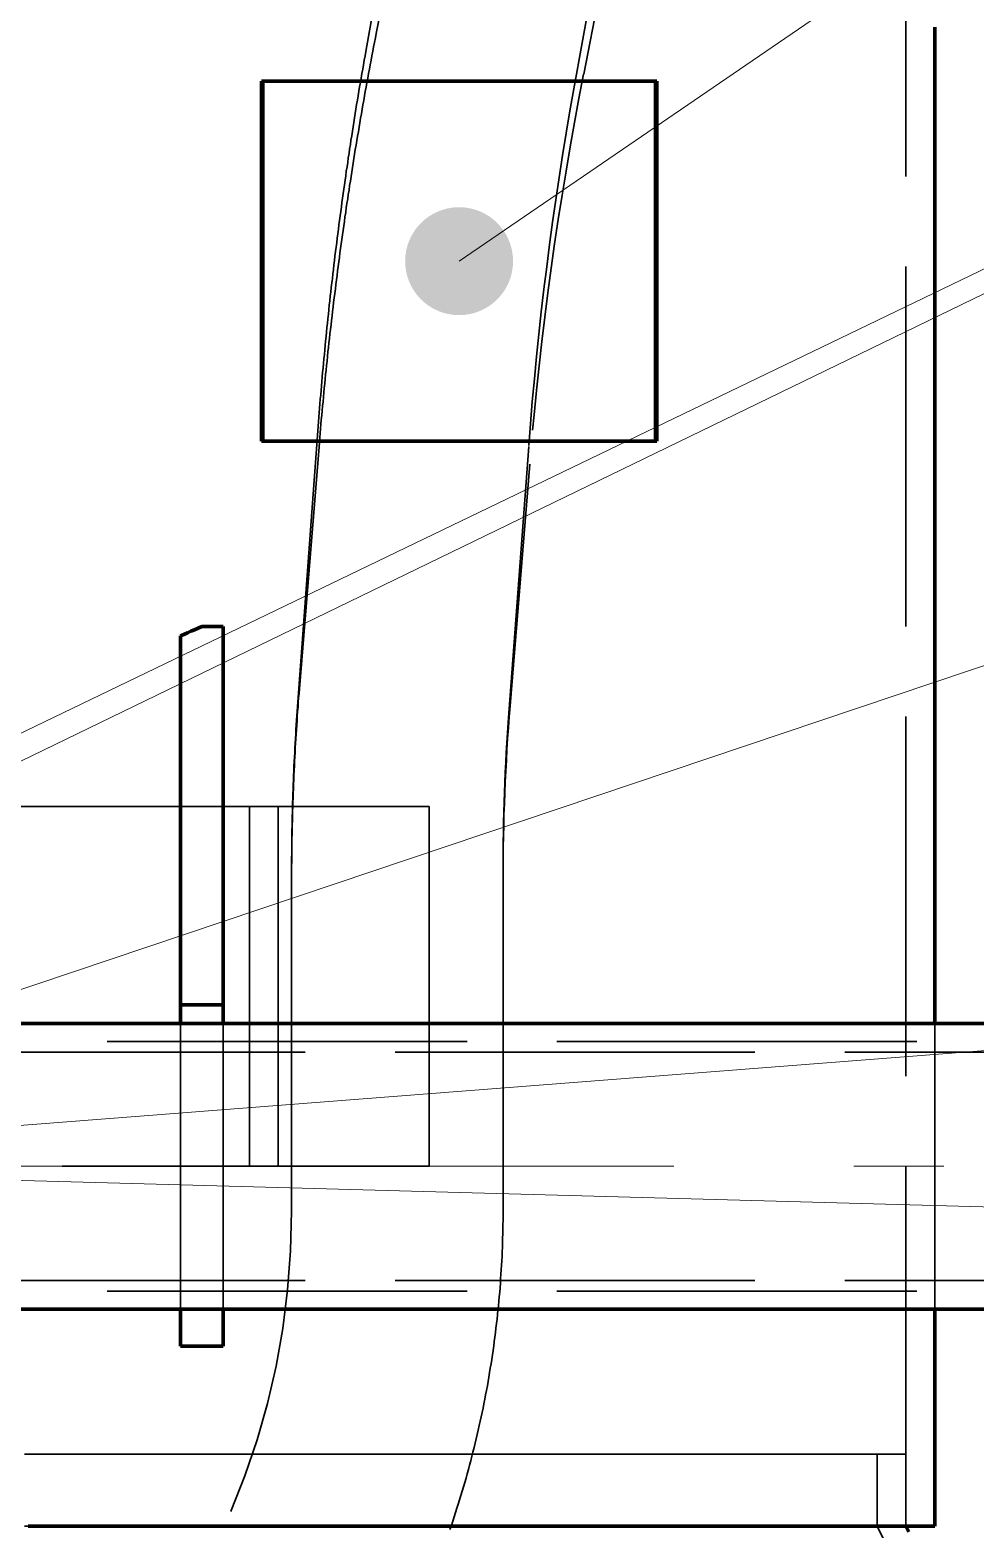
# Model space of a CAD drawing. Header units: millimetres. Extents: x 0 to 2382, y 0 to 420.
# Drawn here: x 168.94 to 179.45, y 226.97 to 243.63 of the extents above; entities that cross this region are included whole.
import ezdxf

# ---------------------------------------------------------------- set-up
doc = ezdxf.new("R2010")
doc.units = ezdxf.units.MM
doc.linetypes.add('IRAM-E-TRAZOS', pattern=[5, 4, -1])
doc.linetypes.add('IRAM-F-TRAZO-PUNTO', pattern=[20, 15, -2, 1, -2])
for name, color, linetype, lineweight in [('01-VISIBLE', 7, 'CONTINUOUS', 70), ('02-OCULTA', 4, 'IRAM-E-TRAZOS', 35), ('03-EJE', 1, 'IRAM-F-TRAZO-PUNTO', 18), ('08-FINA', 5, 'CONTINUOUS', 18)]:
    doc.layers.add(name, color=color, linetype=linetype, lineweight=lineweight)

msp = doc.modelspace()

# ---------------------------------------------------------------- hatches: boundary and pattern name
at = {"layer": '08-FINA'}
h = msp.add_hatch(color=7, dxfattribs=at)
h.dxf.hatch_style = 1
edge = h.paths.add_edge_path()
edge.add_arc((173.712, 241.06), 0.6, 0, 360)

# ---------------------------------------------------------------- linework, layer by layer
at = {"layer": '01-VISIBLE'}
for p, q in [((179, 232.587), (179, 243.66)), ((171.515, 243.06), (171.531, 243.06)), ((171.515, 239.06), (171.515, 243.06)), ((171.531, 239.06), (171.531, 243.06)), ((175.909, 239.06), (175.909, 243.06)), ((171.515, 239.06), (171.531, 239.06)), ((170.85, 237), (171.088, 237)), ((171.088, 237), (171.088, 232.794)), ((170.613, 236.894), (170.613, 232.794)), ((170.613, 232.794), (170.613, 232.587)), ((170.613, 232.794), (171.088, 232.794)), ((171.088, 232.794), (171.088, 232.587)), ((144.8, 232.587), (181.2, 232.587)), ((144.8, 229.412), (181.2, 229.412)), ((170.613, 229.412), (170.613, 229)), ((171.088, 229.412), (171.088, 229)), ((179, 227), (179, 229.412)), ((170.613, 229), (171.088, 229)), ((178.712, 226.936), (178.68, 227))]:
    msp.add_line(p, q, dxfattribs=at)
for points in [[(171.531, 243.06), (171.581, 243.06), (171.632, 243.06), (171.682, 243.06), (171.732, 243.06), (171.782, 243.06), (171.833, 243.06), (171.883, 243.06), (171.933, 243.06), (171.984, 243.06), (172.034, 243.06), (172.084, 243.06), (172.135, 243.06), (172.185, 243.06), (172.235, 243.06), (172.286, 243.06), (172.336, 243.06), (172.386, 243.06), (172.437, 243.06), (172.487, 243.06), (172.537, 243.06), (172.588, 243.06), (172.638, 243.06), (172.688, 243.06), (172.739, 243.06), (172.789, 243.06), (172.839, 243.06), (172.89, 243.06), (172.94, 243.06), (172.99, 243.06), (173.041, 243.06), (173.091, 243.06), (173.141, 243.06), (173.192, 243.06), (173.242, 243.06), (173.292, 243.06), (173.342, 243.06), (173.393, 243.06), (173.443, 243.06), (173.493, 243.06), (173.544, 243.06), (173.594, 243.06), (173.644, 243.06), (173.695, 243.06), (173.745, 243.06), (173.795, 243.06), (173.846, 243.06), (173.896, 243.06), (173.946, 243.06), (173.997, 243.06), (174.047, 243.06), (174.097, 243.06), (174.148, 243.06), (174.198, 243.06), (174.248, 243.06), (174.299, 243.06), (174.349, 243.06), (174.399, 243.06), (174.45, 243.06), (174.5, 243.06), (174.55, 243.06), (174.601, 243.06), (174.651, 243.06), (174.701, 243.06), (174.751, 243.06), (174.802, 243.06), (174.852, 243.06), (174.902, 243.06), (174.953, 243.06), (175.003, 243.06), (175.053, 243.06), (175.104, 243.06), (175.154, 243.06), (175.204, 243.06), (175.255, 243.06), (175.305, 243.06), (175.355, 243.06), (175.406, 243.06), (175.456, 243.06), (175.506, 243.06), (175.557, 243.06), (175.607, 243.06), (175.657, 243.06), (175.708, 243.06), (175.758, 243.06), (175.808, 243.06), (175.859, 243.06), (175.909, 243.06)], [(171.531, 239.06), (171.581, 239.06), (171.632, 239.06), (171.682, 239.06), (171.732, 239.06), (171.782, 239.06), (171.833, 239.06), (171.883, 239.06), (171.933, 239.06), (171.984, 239.06), (172.034, 239.06), (172.084, 239.06), (172.135, 239.06), (172.185, 239.06), (172.235, 239.06), (172.286, 239.06), (172.336, 239.06), (172.386, 239.06), (172.437, 239.06), (172.487, 239.06), (172.537, 239.06), (172.588, 239.06), (172.638, 239.06), (172.688, 239.06), (172.739, 239.06), (172.789, 239.06), (172.839, 239.06), (172.89, 239.06), (172.94, 239.06), (172.99, 239.06), (173.041, 239.06), (173.091, 239.06), (173.141, 239.06), (173.192, 239.06), (173.242, 239.06), (173.292, 239.06), (173.342, 239.06), (173.393, 239.06), (173.443, 239.06), (173.493, 239.06), (173.544, 239.06), (173.594, 239.06), (173.644, 239.06), (173.695, 239.06), (173.745, 239.06), (173.795, 239.06), (173.846, 239.06), (173.896, 239.06), (173.946, 239.06), (173.997, 239.06), (174.047, 239.06), (174.097, 239.06), (174.148, 239.06), (174.198, 239.06), (174.248, 239.06), (174.299, 239.06), (174.349, 239.06), (174.399, 239.06), (174.45, 239.06), (174.5, 239.06), (174.55, 239.06), (174.601, 239.06), (174.651, 239.06), (174.701, 239.06), (174.751, 239.06), (174.802, 239.06), (174.852, 239.06), (174.902, 239.06), (174.953, 239.06), (175.003, 239.06), (175.053, 239.06), (175.104, 239.06), (175.154, 239.06), (175.204, 239.06), (175.255, 239.06), (175.305, 239.06), (175.355, 239.06), (175.406, 239.06), (175.456, 239.06), (175.506, 239.06), (175.557, 239.06), (175.607, 239.06), (175.657, 239.06), (175.708, 239.06), (175.758, 239.06), (175.808, 239.06), (175.859, 239.06), (175.909, 239.06)], [(170.85, 237), (170.811, 236.982), (170.771, 236.964), (170.731, 236.946), (170.692, 236.929), (170.652, 236.911), (170.613, 236.894)], [(168.92, 227), (169, 227), (169.08, 227), (169.16, 227), (169.24, 227), (169.32, 227), (169.4, 227), (169.48, 227), (169.56, 227), (169.64, 227), (169.72, 227), (169.8, 227), (169.88, 227), (169.96, 227), (170.04, 227), (170.12, 227), (170.2, 227), (170.28, 227), (170.36, 227), (170.44, 227), (170.52, 227), (170.6, 227), (170.68, 227), (170.76, 227), (170.84, 227), (170.92, 227), (171, 227), (171.08, 227), (171.16, 227), (171.24, 227), (171.32, 227), (171.4, 227), (171.48, 227), (171.56, 227), (171.64, 227), (171.72, 227), (171.8, 227), (171.88, 227), (171.96, 227), (172.04, 227), (172.12, 227), (172.2, 227), (172.28, 227), (172.36, 227), (172.44, 227), (172.52, 227), (172.6, 227), (172.68, 227), (172.76, 227), (172.84, 227), (172.92, 227), (173, 227), (173.08, 227), (173.16, 227), (173.24, 227), (173.32, 227), (173.4, 227), (173.48, 227), (173.56, 227), (173.64, 227), (173.72, 227), (173.8, 227), (173.88, 227), (173.96, 227), (174.04, 227), (174.12, 227), (174.2, 227), (174.28, 227), (174.36, 227), (174.44, 227), (174.52, 227), (174.6, 227), (174.68, 227), (174.76, 227), (174.84, 227), (174.92, 227), (175, 227), (175.08, 227), (175.16, 227), (175.24, 227), (175.32, 227), (175.4, 227), (175.48, 227), (175.56, 227), (175.64, 227), (175.72, 227), (175.8, 227), (175.88, 227), (175.96, 227), (176.04, 227), (176.12, 227), (176.2, 227), (176.28, 227), (176.36, 227), (176.44, 227), (176.52, 227), (176.6, 227), (176.68, 227), (176.76, 227), (176.84, 227), (176.92, 227), (177, 227), (177.08, 227), (177.16, 227), (177.24, 227), (177.32, 227), (177.4, 227), (177.48, 227), (177.56, 227), (177.64, 227), (177.72, 227), (177.8, 227), (177.88, 227), (177.96, 227), (178.04, 227), (178.12, 227), (178.2, 227), (178.28, 227), (178.36, 227), (178.44, 227), (178.52, 227), (178.6, 227), (178.68, 227), (178.76, 227), (178.84, 227), (178.92, 227), (179, 227)]]:
    msp.add_lwpolyline(points, dxfattribs=at)
at = {"layer": '02-OCULTA'}
for p, q in [((178.68, 227), (178.68, 291)), ((172.675, 243.392), (174.079, 251.223)), ((172.675, 243.392), (174.079, 251.223)), ((172.791, 243.591), (174.257, 251.062)), ((174.988, 242.977), (176.392, 250.808)), ((174.988, 242.977), (176.392, 250.808)), ((175.097, 243.138), (176.563, 250.609)), ((175.885, 243.06), (175.909, 243.06)), ((175.885, 239.06), (175.885, 243.06)), ((171.922, 236.211), (172.142, 239.176)), ((171.922, 236.211), (172.142, 239.176)), ((171.936, 236.307), (172.155, 238.996)), ((174.265, 236.037), (174.486, 239.002)), ((174.265, 236.037), (174.486, 239.002)), ((175.885, 239.06), (175.909, 239.06)), ((174.278, 236.116), (174.497, 238.805)), ((171.088, 229), (171.088, 237)), ((170.613, 229), (170.613, 236.894)), ((171.7, 235), (154.3, 235)), ((154.62, 235), (171.38, 235)), ((173.38, 235), (171.38, 235)), ((171.38, 235), (171.38, 231)), ((171.38, 231), (171.38, 235)), ((171.7, 235), (173.38, 235)), ((171.7, 231), (171.7, 235)), ((171.7, 231), (171.7, 235)), ((173.38, 231), (173.38, 235)), ((173.38, 231), (173.38, 235)), ((171.85, 230.5), (171.85, 234.273)), ((171.85, 230.5), (171.85, 234.273)), ((174.2, 230.5), (174.2, 234.273)), ((174.2, 230.5), (174.2, 234.273)), ((171.85, 230.5), (171.85, 234.185)), ((174.2, 230.5), (174.2, 234.185)), ((170.613, 232.587), (170.613, 231)), ((171.088, 232.587), (171.088, 231)), ((179, 229.412), (179, 232.587)), ((138, 232.27), (188, 232.27)), ((144.8, 232.387), (181.2, 232.387)), ((154.3, 231), (171.7, 231)), ((154.62, 231), (171.38, 231)), ((170.613, 231), (170.613, 229.412)), ((170.613, 231), (171.088, 231)), ((171.088, 231), (171.088, 229.412)), ((171.38, 231), (173.38, 231)), ((171.7, 231), (173.38, 231)), ((138, 229.73), (188, 229.73)), ((144.8, 229.612), (181.2, 229.612)), ((178.36, 227.8), (178.36, 227)), ((178.68, 227), (178.68, 227.8)), ((178.36, 227), (178.68, 226.36))]:
    msp.add_line(p, q, dxfattribs=at)
for points in [[(172.155, 238.996), (172.159, 239.046), (172.163, 239.096), (172.167, 239.147), (172.172, 239.197), (172.176, 239.247), (172.18, 239.298), (172.185, 239.348), (172.189, 239.398), (172.194, 239.448), (172.199, 239.498), (172.204, 239.549), (172.208, 239.599), (172.213, 239.649), (172.218, 239.699), (172.223, 239.75), (172.228, 239.8), (172.233, 239.85), (172.238, 239.9), (172.244, 239.95), (172.249, 240), (172.254, 240.051), (172.26, 240.101), (172.265, 240.151), (172.271, 240.201), (172.276, 240.251), (172.282, 240.301), (172.288, 240.351), (172.293, 240.402), (172.299, 240.452), (172.305, 240.502), (172.311, 240.552), (172.317, 240.602), (172.323, 240.652), (172.329, 240.702), (172.336, 240.752), (172.342, 240.802), (172.348, 240.852), (172.355, 240.902), (172.361, 240.952), (172.368, 241.002), (172.374, 241.052), (172.381, 241.102), (172.387, 241.152), (172.394, 241.202), (172.401, 241.252), (172.408, 241.302), (172.415, 241.352), (172.422, 241.402), (172.429, 241.452), (172.436, 241.502), (172.443, 241.552), (172.451, 241.602), (172.458, 241.652), (172.465, 241.702), (172.473, 241.752), (172.48, 241.802), (172.488, 241.851), (172.495, 241.901), (172.503, 241.951), (172.511, 242.001), (172.519, 242.051), (172.526, 242.101), (172.534, 242.151), (172.542, 242.2), (172.55, 242.25), (172.558, 242.3), (172.567, 242.35), (172.575, 242.4), (172.583, 242.449), (172.592, 242.499), (172.6, 242.549), (172.608, 242.598), (172.617, 242.648), (172.626, 242.698), (172.634, 242.748), (172.643, 242.797), (172.652, 242.847), (172.661, 242.897), (172.669, 242.946), (172.678, 242.996), (172.687, 243.046), (172.696, 243.095), (172.706, 243.145), (172.715, 243.194), (172.724, 243.244), (172.733, 243.294), (172.743, 243.343), (172.752, 243.393), (172.762, 243.442), (172.771, 243.492), (172.781, 243.541), (172.791, 243.591)], [(172.142, 239.176), (172.146, 239.226), (172.149, 239.275), (172.153, 239.325), (172.157, 239.375), (172.161, 239.425), (172.165, 239.475), (172.169, 239.525), (172.174, 239.575), (172.178, 239.624), (172.182, 239.674), (172.186, 239.724), (172.191, 239.774), (172.195, 239.824), (172.2, 239.874), (172.204, 239.923), (172.209, 239.973), (172.214, 240.023), (172.218, 240.073), (172.223, 240.123), (172.228, 240.172), (172.233, 240.222), (172.238, 240.272), (172.243, 240.322), (172.248, 240.371), (172.253, 240.421), (172.259, 240.471), (172.264, 240.521), (172.269, 240.57), (172.275, 240.62), (172.28, 240.67), (172.286, 240.72), (172.291, 240.769), (172.297, 240.819), (172.303, 240.869), (172.309, 240.918), (172.315, 240.968), (172.32, 241.018), (172.326, 241.067), (172.332, 241.117), (172.339, 241.167), (172.345, 241.216), (172.351, 241.266), (172.357, 241.315), (172.363, 241.365), (172.37, 241.415), (172.376, 241.464), (172.383, 241.514), (172.389, 241.563), (172.396, 241.613), (172.403, 241.663), (172.409, 241.712), (172.416, 241.762), (172.423, 241.811), (172.43, 241.861), (172.437, 241.91), (172.444, 241.96), (172.451, 242.009), (172.458, 242.059), (172.466, 242.108), (172.473, 242.158), (172.48, 242.207), (172.488, 242.257), (172.495, 242.306), (172.503, 242.356), (172.51, 242.405), (172.518, 242.455), (172.526, 242.504), (172.534, 242.553), (172.541, 242.603), (172.549, 242.652), (172.557, 242.702), (172.565, 242.751), (172.573, 242.8), (172.581, 242.85), (172.59, 242.899), (172.598, 242.948), (172.606, 242.998), (172.615, 243.047), (172.623, 243.096), (172.632, 243.146), (172.64, 243.195), (172.649, 243.244), (172.657, 243.293), (172.666, 243.343), (172.675, 243.392)], [(172.142, 239.176), (172.146, 239.226), (172.149, 239.275), (172.153, 239.325), (172.157, 239.375), (172.161, 239.425), (172.165, 239.475), (172.169, 239.525), (172.174, 239.575), (172.178, 239.624), (172.182, 239.674), (172.186, 239.724), (172.191, 239.774), (172.195, 239.824), (172.2, 239.874), (172.204, 239.923), (172.209, 239.973), (172.214, 240.023), (172.218, 240.073), (172.223, 240.123), (172.228, 240.172), (172.233, 240.222), (172.238, 240.272), (172.243, 240.322), (172.248, 240.371), (172.253, 240.421), (172.259, 240.471), (172.264, 240.521), (172.269, 240.57), (172.275, 240.62), (172.28, 240.67), (172.286, 240.72), (172.291, 240.769), (172.297, 240.819), (172.303, 240.869), (172.309, 240.918), (172.315, 240.968), (172.32, 241.018), (172.326, 241.067), (172.332, 241.117), (172.339, 241.167), (172.345, 241.216), (172.351, 241.266), (172.357, 241.315), (172.363, 241.365), (172.37, 241.415), (172.376, 241.464), (172.383, 241.514), (172.389, 241.563), (172.396, 241.613), (172.403, 241.663), (172.409, 241.712), (172.416, 241.762), (172.423, 241.811), (172.43, 241.861), (172.437, 241.91), (172.444, 241.96), (172.451, 242.009), (172.458, 242.059), (172.466, 242.108), (172.473, 242.158), (172.48, 242.207), (172.488, 242.257), (172.495, 242.306), (172.503, 242.356), (172.51, 242.405), (172.518, 242.455), (172.526, 242.504), (172.534, 242.553), (172.541, 242.603), (172.549, 242.652), (172.557, 242.702), (172.565, 242.751), (172.573, 242.8), (172.581, 242.85), (172.59, 242.899), (172.598, 242.948), (172.606, 242.998), (172.615, 243.047), (172.623, 243.096), (172.632, 243.146), (172.64, 243.195), (172.649, 243.244), (172.657, 243.293), (172.666, 243.343), (172.675, 243.392)], [(171.515, 243.06), (171.565, 243.06), (171.615, 243.06), (171.666, 243.06), (171.716, 243.06), (171.766, 243.06), (171.816, 243.06), (171.866, 243.06), (171.917, 243.06), (171.967, 243.06), (172.017, 243.06), (172.067, 243.06), (172.118, 243.06), (172.168, 243.06), (172.218, 243.06), (172.268, 243.06), (172.319, 243.06), (172.369, 243.06), (172.419, 243.06), (172.469, 243.06), (172.519, 243.06), (172.57, 243.06), (172.62, 243.06), (172.67, 243.06), (172.72, 243.06), (172.771, 243.06), (172.821, 243.06), (172.871, 243.06), (172.921, 243.06), (172.972, 243.06), (173.022, 243.06), (173.072, 243.06), (173.122, 243.06), (173.172, 243.06), (173.223, 243.06), (173.273, 243.06), (173.323, 243.06), (173.373, 243.06), (173.424, 243.06), (173.474, 243.06), (173.524, 243.06), (173.574, 243.06), (173.624, 243.06), (173.675, 243.06), (173.725, 243.06), (173.775, 243.06), (173.825, 243.06), (173.876, 243.06), (173.926, 243.06), (173.976, 243.06), (174.026, 243.06), (174.077, 243.06), (174.127, 243.06), (174.177, 243.06), (174.227, 243.06), (174.277, 243.06), (174.328, 243.06), (174.378, 243.06), (174.428, 243.06), (174.478, 243.06), (174.529, 243.06), (174.579, 243.06), (174.629, 243.06), (174.679, 243.06), (174.729, 243.06), (174.78, 243.06), (174.83, 243.06), (174.88, 243.06), (174.93, 243.06), (174.981, 243.06), (175.031, 243.06), (175.081, 243.06), (175.131, 243.06), (175.182, 243.06), (175.232, 243.06), (175.282, 243.06), (175.332, 243.06), (175.382, 243.06), (175.433, 243.06), (175.483, 243.06), (175.533, 243.06), (175.583, 243.06), (175.634, 243.06), (175.684, 243.06), (175.734, 243.06), (175.784, 243.06), (175.835, 243.06), (175.885, 243.06)], [(171.515, 239.06), (171.565, 239.06), (171.615, 239.06), (171.666, 239.06), (171.716, 239.06), (171.766, 239.06), (171.816, 239.06), (171.866, 239.06), (171.917, 239.06), (171.967, 239.06), (172.017, 239.06), (172.067, 239.06), (172.118, 239.06), (172.168, 239.06), (172.218, 239.06), (172.268, 239.06), (172.319, 239.06), (172.369, 239.06), (172.419, 239.06), (172.469, 239.06), (172.519, 239.06), (172.57, 239.06), (172.62, 239.06), (172.67, 239.06), (172.72, 239.06), (172.771, 239.06), (172.821, 239.06), (172.871, 239.06), (172.921, 239.06), (172.972, 239.06), (173.022, 239.06), (173.072, 239.06), (173.122, 239.06), (173.172, 239.06), (173.223, 239.06), (173.273, 239.06), (173.323, 239.06), (173.373, 239.06), (173.424, 239.06), (173.474, 239.06), (173.524, 239.06), (173.574, 239.06), (173.624, 239.06), (173.675, 239.06), (173.725, 239.06), (173.775, 239.06), (173.825, 239.06), (173.876, 239.06), (173.926, 239.06), (173.976, 239.06), (174.026, 239.06), (174.077, 239.06), (174.127, 239.06), (174.177, 239.06), (174.227, 239.06), (174.277, 239.06), (174.328, 239.06), (174.378, 239.06), (174.428, 239.06), (174.478, 239.06), (174.529, 239.06), (174.579, 239.06), (174.629, 239.06), (174.679, 239.06), (174.729, 239.06), (174.78, 239.06), (174.83, 239.06), (174.88, 239.06), (174.93, 239.06), (174.981, 239.06), (175.031, 239.06), (175.081, 239.06), (175.131, 239.06), (175.182, 239.06), (175.232, 239.06), (175.282, 239.06), (175.332, 239.06), (175.382, 239.06), (175.433, 239.06), (175.483, 239.06), (175.533, 239.06), (175.583, 239.06), (175.634, 239.06), (175.684, 239.06), (175.734, 239.06), (175.784, 239.06), (175.835, 239.06), (175.885, 239.06)], [(170.85, 237), (170.89, 237), (170.929, 237), (170.969, 237), (171.008, 237), (171.048, 237), (171.088, 237)], [(171.85, 234.185), (171.85, 234.236), (171.85, 234.286), (171.85, 234.337), (171.851, 234.387), (171.851, 234.438), (171.852, 234.489), (171.852, 234.539), (171.853, 234.59), (171.854, 234.64), (171.855, 234.691), (171.856, 234.741), (171.857, 234.792), (171.858, 234.842), (171.86, 234.893), (171.861, 234.944), (171.863, 234.994), (171.864, 235.045), (171.866, 235.095), (171.868, 235.146), (171.87, 235.196), (171.872, 235.247), (171.874, 235.297), (171.876, 235.348), (171.878, 235.398), (171.881, 235.449), (171.883, 235.499), (171.886, 235.55), (171.888, 235.6), (171.891, 235.651), (171.894, 235.701), (171.897, 235.752), (171.9, 235.802), (171.903, 235.853), (171.906, 235.903), (171.91, 235.954), (171.913, 236.004), (171.917, 236.055), (171.921, 236.105), (171.924, 236.155), (171.928, 236.206), (171.932, 236.256), (171.936, 236.307)], [(171.85, 234.273), (171.85, 234.324), (171.85, 234.375), (171.85, 234.426), (171.851, 234.477), (171.851, 234.528), (171.852, 234.579), (171.852, 234.631), (171.853, 234.682), (171.854, 234.733), (171.855, 234.784), (171.856, 234.835), (171.857, 234.886), (171.858, 234.937), (171.86, 234.988), (171.861, 235.039), (171.863, 235.09), (171.864, 235.141), (171.866, 235.192), (171.868, 235.243), (171.87, 235.294), (171.872, 235.345), (171.874, 235.396), (171.876, 235.447), (171.879, 235.498), (171.881, 235.549), (171.884, 235.6), (171.886, 235.651), (171.889, 235.702), (171.892, 235.753), (171.895, 235.804), (171.898, 235.855), (171.901, 235.906), (171.904, 235.957), (171.908, 236.008), (171.911, 236.059), (171.914, 236.109), (171.918, 236.16), (171.922, 236.211)], [(171.85, 234.273), (171.85, 234.324), (171.85, 234.375), (171.85, 234.426), (171.851, 234.477), (171.851, 234.528), (171.852, 234.579), (171.852, 234.631), (171.853, 234.682), (171.854, 234.733), (171.855, 234.784), (171.856, 234.835), (171.857, 234.886), (171.858, 234.937), (171.86, 234.988), (171.861, 235.039), (171.863, 235.09), (171.864, 235.141), (171.866, 235.192), (171.868, 235.243), (171.87, 235.294), (171.872, 235.345), (171.874, 235.396), (171.876, 235.447), (171.879, 235.498), (171.881, 235.549), (171.884, 235.6), (171.886, 235.651), (171.889, 235.702), (171.892, 235.753), (171.895, 235.804), (171.898, 235.855), (171.901, 235.906), (171.904, 235.957), (171.908, 236.008), (171.911, 236.059), (171.914, 236.109), (171.918, 236.16), (171.922, 236.211)], [(173.609, 226.961), (173.626, 227.008), (173.642, 227.056), (173.657, 227.103), (173.673, 227.151), (173.688, 227.199), (173.703, 227.246), (173.718, 227.294), (173.732, 227.342), (173.747, 227.39), (173.761, 227.438), (173.775, 227.486), (173.789, 227.534), (173.802, 227.582), (173.816, 227.631), (173.829, 227.679), (173.841, 227.727), (173.854, 227.776), (173.866, 227.824), (173.879, 227.873), (173.891, 227.922), (173.902, 227.97), (173.914, 228.019), (173.925, 228.068), (173.936, 228.117), (173.947, 228.165), (173.958, 228.214), (173.968, 228.263), (173.978, 228.312), (173.988, 228.361), (173.998, 228.411), (174.007, 228.46), (174.017, 228.509), (174.026, 228.558), (174.034, 228.607), (174.043, 228.657), (174.051, 228.706), (174.059, 228.755), (174.067, 228.805), (174.075, 228.854), (174.082, 228.904), (174.09, 228.953), (174.097, 229.003), (174.103, 229.053), (174.11, 229.102), (174.116, 229.152), (174.122, 229.202), (174.128, 229.251), (174.134, 229.301), (174.139, 229.351), (174.144, 229.401), (174.149, 229.45), (174.154, 229.5), (174.159, 229.55), (174.163, 229.6), (174.167, 229.65), (174.171, 229.7), (174.174, 229.75), (174.177, 229.8), (174.181, 229.85), (174.183, 229.9), (174.186, 229.95), (174.189, 230), (174.191, 230.05), (174.193, 230.1), (174.194, 230.15), (174.196, 230.2), (174.197, 230.25), (174.198, 230.3), (174.199, 230.35), (174.2, 230.4), (174.2, 230.45), (174.2, 230.5)], [(173.609, 226.961), (173.626, 227.008), (173.642, 227.056), (173.657, 227.103), (173.673, 227.151), (173.688, 227.199), (173.703, 227.246), (173.718, 227.294), (173.732, 227.342), (173.747, 227.39), (173.761, 227.438), (173.775, 227.486), (173.789, 227.534), (173.802, 227.582), (173.816, 227.631), (173.829, 227.679), (173.841, 227.727), (173.854, 227.776), (173.866, 227.824), (173.879, 227.873), (173.891, 227.922), (173.902, 227.97), (173.914, 228.019), (173.925, 228.068), (173.936, 228.117), (173.947, 228.165), (173.958, 228.214), (173.968, 228.263), (173.978, 228.312), (173.988, 228.361), (173.998, 228.411), (174.007, 228.46), (174.017, 228.509), (174.026, 228.558), (174.034, 228.607), (174.043, 228.657), (174.051, 228.706), (174.059, 228.755), (174.067, 228.805), (174.075, 228.854), (174.082, 228.904), (174.09, 228.953), (174.097, 229.003), (174.103, 229.053), (174.11, 229.102), (174.116, 229.152), (174.122, 229.202), (174.128, 229.251), (174.134, 229.301), (174.139, 229.351), (174.144, 229.401), (174.149, 229.45), (174.154, 229.5), (174.159, 229.55), (174.163, 229.6), (174.167, 229.65), (174.171, 229.7), (174.174, 229.75), (174.177, 229.8), (174.181, 229.85), (174.183, 229.9), (174.186, 229.95), (174.189, 230), (174.191, 230.05), (174.193, 230.1), (174.194, 230.15), (174.196, 230.2), (174.197, 230.25), (174.198, 230.3), (174.199, 230.35), (174.2, 230.4), (174.2, 230.45), (174.2, 230.5)], [(173.609, 226.961), (173.626, 227.008), (173.642, 227.056), (173.657, 227.103), (173.673, 227.151), (173.688, 227.199), (173.703, 227.246), (173.718, 227.294), (173.732, 227.342), (173.747, 227.39), (173.761, 227.438), (173.775, 227.486), (173.789, 227.534), (173.802, 227.582), (173.816, 227.631), (173.829, 227.679), (173.841, 227.727), (173.854, 227.776), (173.866, 227.824), (173.879, 227.873), (173.891, 227.922), (173.902, 227.97), (173.914, 228.019), (173.925, 228.068), (173.936, 228.117), (173.947, 228.165), (173.958, 228.214), (173.968, 228.263), (173.978, 228.312), (173.988, 228.361), (173.998, 228.411), (174.007, 228.46), (174.017, 228.509), (174.026, 228.558), (174.034, 228.607), (174.043, 228.657), (174.051, 228.706), (174.059, 228.755), (174.067, 228.805), (174.075, 228.854), (174.082, 228.904), (174.09, 228.953), (174.097, 229.003), (174.103, 229.053), (174.11, 229.102), (174.116, 229.152), (174.122, 229.202), (174.128, 229.251), (174.134, 229.301), (174.139, 229.351), (174.144, 229.401), (174.149, 229.45), (174.154, 229.5), (174.159, 229.55), (174.163, 229.6), (174.167, 229.65), (174.171, 229.7), (174.174, 229.75), (174.177, 229.8), (174.181, 229.85), (174.183, 229.9), (174.186, 229.95), (174.189, 230), (174.191, 230.05), (174.193, 230.1), (174.194, 230.15), (174.196, 230.2), (174.197, 230.25), (174.198, 230.3), (174.199, 230.35), (174.2, 230.4), (174.2, 230.45), (174.2, 230.5)], [(170.613, 229), (170.665, 229), (170.718, 229), (170.771, 229), (170.824, 229), (170.876, 229), (170.929, 229), (170.982, 229), (171.035, 229), (171.088, 229)], [(178.68, 227.8), (178.602, 227.8), (178.523, 227.8), (178.445, 227.8), (178.366, 227.8), (178.288, 227.8), (178.21, 227.8), (178.131, 227.8), (178.053, 227.8), (177.974, 227.8), (177.896, 227.8), (177.818, 227.8), (177.739, 227.8), (177.661, 227.8), (177.582, 227.8), (177.504, 227.8), (177.426, 227.8), (177.347, 227.8), (177.269, 227.8), (177.19, 227.8), (177.112, 227.8), (177.034, 227.8), (176.955, 227.8), (176.877, 227.8), (176.798, 227.8), (176.72, 227.8), (176.642, 227.8), (176.563, 227.8), (176.485, 227.8), (176.406, 227.8), (176.328, 227.8), (176.25, 227.8), (176.171, 227.8), (176.093, 227.8), (176.014, 227.8), (175.936, 227.8), (175.858, 227.8), (175.779, 227.8), (175.701, 227.8), (175.622, 227.8), (175.544, 227.8), (175.466, 227.8), (175.387, 227.8), (175.309, 227.8), (175.23, 227.8), (175.152, 227.8), (175.074, 227.8), (174.995, 227.8), (174.917, 227.8), (174.838, 227.8), (174.76, 227.8), (174.682, 227.8), (174.603, 227.8), (174.525, 227.8), (174.446, 227.8), (174.368, 227.8), (174.29, 227.8), (174.211, 227.8), (174.133, 227.8), (174.054, 227.8), (173.976, 227.8), (173.898, 227.8), (173.819, 227.8), (173.741, 227.8), (173.662, 227.8), (173.584, 227.8), (173.506, 227.8), (173.427, 227.8), (173.349, 227.8), (173.27, 227.8), (173.192, 227.8), (173.114, 227.8), (173.035, 227.8), (172.957, 227.8), (172.878, 227.8), (172.8, 227.8), (172.722, 227.8), (172.643, 227.8), (172.565, 227.8), (172.486, 227.8), (172.408, 227.8), (172.33, 227.8), (172.251, 227.8), (172.173, 227.8), (172.094, 227.8), (172.016, 227.8), (171.938, 227.8), (171.859, 227.8), (171.781, 227.8), (171.702, 227.8), (171.624, 227.8), (171.546, 227.8), (171.467, 227.8), (171.389, 227.8), (171.31, 227.8), (171.232, 227.8), (171.154, 227.8), (171.075, 227.8), (170.997, 227.8), (170.918, 227.8), (170.84, 227.8), (170.762, 227.8), (170.683, 227.8), (170.605, 227.8), (170.526, 227.8), (170.448, 227.8), (170.37, 227.8), (170.291, 227.8), (170.213, 227.8), (170.134, 227.8), (170.056, 227.8), (169.978, 227.8), (169.899, 227.8), (169.821, 227.8), (169.742, 227.8), (169.664, 227.8), (169.586, 227.8), (169.507, 227.8), (169.429, 227.8), (169.35, 227.8), (169.272, 227.8), (169.194, 227.8), (169.115, 227.8), (169.037, 227.8), (168.958, 227.8), (168.88, 227.8)], [(168.88, 227.8), (168.958, 227.8), (169.037, 227.8), (169.115, 227.8), (169.194, 227.8), (169.272, 227.8), (169.35, 227.8), (169.429, 227.8), (169.507, 227.8), (169.586, 227.8), (169.664, 227.8), (169.742, 227.8), (169.821, 227.8), (169.899, 227.8), (169.978, 227.8), (170.056, 227.8), (170.134, 227.8), (170.213, 227.8), (170.291, 227.8), (170.37, 227.8), (170.448, 227.8), (170.526, 227.8), (170.605, 227.8), (170.683, 227.8), (170.762, 227.8), (170.84, 227.8), (170.918, 227.8), (170.997, 227.8), (171.075, 227.8), (171.154, 227.8), (171.232, 227.8), (171.31, 227.8), (171.389, 227.8), (171.467, 227.8), (171.546, 227.8), (171.624, 227.8), (171.702, 227.8), (171.781, 227.8), (171.859, 227.8), (171.938, 227.8), (172.016, 227.8), (172.094, 227.8), (172.173, 227.8), (172.251, 227.8), (172.33, 227.8), (172.408, 227.8), (172.486, 227.8), (172.565, 227.8), (172.643, 227.8), (172.722, 227.8), (172.8, 227.8), (172.878, 227.8), (172.957, 227.8), (173.035, 227.8), (173.114, 227.8), (173.192, 227.8), (173.27, 227.8), (173.349, 227.8), (173.427, 227.8), (173.506, 227.8), (173.584, 227.8), (173.662, 227.8), (173.741, 227.8), (173.819, 227.8), (173.898, 227.8), (173.976, 227.8), (174.054, 227.8), (174.133, 227.8), (174.211, 227.8), (174.29, 227.8), (174.368, 227.8), (174.446, 227.8), (174.525, 227.8), (174.603, 227.8), (174.682, 227.8), (174.76, 227.8), (174.838, 227.8), (174.917, 227.8), (174.995, 227.8), (175.074, 227.8), (175.152, 227.8), (175.23, 227.8), (175.309, 227.8), (175.387, 227.8), (175.466, 227.8), (175.544, 227.8), (175.622, 227.8), (175.701, 227.8), (175.779, 227.8), (175.858, 227.8), (175.936, 227.8), (176.014, 227.8), (176.093, 227.8), (176.171, 227.8), (176.25, 227.8), (176.328, 227.8), (176.406, 227.8), (176.485, 227.8), (176.563, 227.8), (176.642, 227.8), (176.72, 227.8), (176.798, 227.8), (176.877, 227.8), (176.955, 227.8), (177.034, 227.8), (177.112, 227.8), (177.19, 227.8), (177.269, 227.8), (177.347, 227.8), (177.426, 227.8), (177.504, 227.8), (177.582, 227.8), (177.661, 227.8), (177.739, 227.8), (177.818, 227.8), (177.896, 227.8), (177.974, 227.8), (178.053, 227.8), (178.131, 227.8), (178.21, 227.8), (178.288, 227.8), (178.366, 227.8), (178.445, 227.8), (178.523, 227.8), (178.602, 227.8), (178.68, 227.8)], [(178.36, 227.8), (178.283, 227.8), (178.206, 227.8), (178.13, 227.8), (178.053, 227.8), (177.976, 227.8), (177.899, 227.8), (177.822, 227.8), (177.746, 227.8), (177.669, 227.8), (177.592, 227.8), (177.515, 227.8), (177.438, 227.8), (177.362, 227.8), (177.285, 227.8), (177.208, 227.8), (177.131, 227.8), (177.054, 227.8), (176.978, 227.8), (176.901, 227.8), (176.824, 227.8), (176.747, 227.8), (176.67, 227.8), (176.594, 227.8), (176.517, 227.8), (176.44, 227.8), (176.363, 227.8), (176.286, 227.8), (176.21, 227.8), (176.133, 227.8), (176.056, 227.8), (175.979, 227.8), (175.902, 227.8), (175.826, 227.8), (175.749, 227.8), (175.672, 227.8), (175.595, 227.8), (175.518, 227.8), (175.442, 227.8), (175.365, 227.8), (175.288, 227.8), (175.211, 227.8), (175.134, 227.8), (175.058, 227.8), (174.981, 227.8), (174.904, 227.8), (174.827, 227.8), (174.75, 227.8), (174.674, 227.8), (174.597, 227.8), (174.52, 227.8), (174.443, 227.8), (174.366, 227.8), (174.29, 227.8), (174.213, 227.8), (174.136, 227.8), (174.059, 227.8), (173.982, 227.8), (173.906, 227.8), (173.829, 227.8), (173.752, 227.8), (173.675, 227.8), (173.598, 227.8), (173.522, 227.8), (173.445, 227.8), (173.368, 227.8), (173.291, 227.8), (173.214, 227.8), (173.138, 227.8), (173.061, 227.8), (172.984, 227.8), (172.907, 227.8), (172.83, 227.8), (172.754, 227.8), (172.677, 227.8), (172.6, 227.8), (172.523, 227.8), (172.446, 227.8), (172.37, 227.8), (172.293, 227.8), (172.216, 227.8), (172.139, 227.8), (172.062, 227.8), (171.986, 227.8), (171.909, 227.8), (171.832, 227.8), (171.755, 227.8), (171.678, 227.8), (171.602, 227.8), (171.525, 227.8), (171.448, 227.8), (171.371, 227.8), (171.294, 227.8), (171.218, 227.8), (171.141, 227.8), (171.064, 227.8), (170.987, 227.8), (170.91, 227.8), (170.834, 227.8), (170.757, 227.8), (170.68, 227.8), (170.603, 227.8), (170.526, 227.8), (170.45, 227.8), (170.373, 227.8), (170.296, 227.8), (170.219, 227.8), (170.142, 227.8), (170.066, 227.8), (169.989, 227.8), (169.912, 227.8), (169.835, 227.8), (169.758, 227.8), (169.682, 227.8), (169.605, 227.8), (169.528, 227.8), (169.451, 227.8), (169.374, 227.8), (169.298, 227.8), (169.221, 227.8), (169.144, 227.8), (169.067, 227.8), (168.99, 227.8), (168.914, 227.8)], [(168.914, 227.8), (168.99, 227.8), (169.067, 227.8), (169.144, 227.8), (169.221, 227.8), (169.298, 227.8), (169.374, 227.8), (169.451, 227.8), (169.528, 227.8), (169.605, 227.8), (169.682, 227.8), (169.758, 227.8), (169.835, 227.8), (169.912, 227.8), (169.989, 227.8), (170.066, 227.8), (170.142, 227.8), (170.219, 227.8), (170.296, 227.8), (170.373, 227.8), (170.45, 227.8), (170.526, 227.8), (170.603, 227.8), (170.68, 227.8), (170.757, 227.8), (170.834, 227.8), (170.91, 227.8), (170.987, 227.8), (171.064, 227.8), (171.141, 227.8), (171.218, 227.8), (171.294, 227.8), (171.371, 227.8), (171.448, 227.8), (171.525, 227.8), (171.602, 227.8), (171.678, 227.8), (171.755, 227.8), (171.832, 227.8), (171.909, 227.8), (171.986, 227.8), (172.062, 227.8), (172.139, 227.8), (172.216, 227.8), (172.293, 227.8), (172.37, 227.8), (172.446, 227.8), (172.523, 227.8), (172.6, 227.8), (172.677, 227.8), (172.754, 227.8), (172.83, 227.8), (172.907, 227.8), (172.984, 227.8), (173.061, 227.8), (173.138, 227.8), (173.214, 227.8), (173.291, 227.8), (173.368, 227.8), (173.445, 227.8), (173.522, 227.8), (173.598, 227.8), (173.675, 227.8), (173.752, 227.8), (173.829, 227.8), (173.906, 227.8), (173.982, 227.8), (174.059, 227.8), (174.136, 227.8), (174.213, 227.8), (174.29, 227.8), (174.366, 227.8), (174.443, 227.8), (174.52, 227.8), (174.597, 227.8), (174.674, 227.8), (174.75, 227.8), (174.827, 227.8), (174.904, 227.8), (174.981, 227.8), (175.058, 227.8), (175.134, 227.8), (175.211, 227.8), (175.288, 227.8), (175.365, 227.8), (175.442, 227.8), (175.518, 227.8), (175.595, 227.8), (175.672, 227.8), (175.749, 227.8), (175.826, 227.8), (175.902, 227.8), (175.979, 227.8), (176.056, 227.8), (176.133, 227.8), (176.21, 227.8), (176.286, 227.8), (176.363, 227.8), (176.44, 227.8), (176.517, 227.8), (176.594, 227.8), (176.67, 227.8), (176.747, 227.8), (176.824, 227.8), (176.901, 227.8), (176.978, 227.8), (177.054, 227.8), (177.131, 227.8), (177.208, 227.8), (177.285, 227.8), (177.362, 227.8), (177.438, 227.8), (177.515, 227.8), (177.592, 227.8), (177.669, 227.8), (177.746, 227.8), (177.822, 227.8), (177.899, 227.8), (177.976, 227.8), (178.053, 227.8), (178.13, 227.8), (178.206, 227.8), (178.283, 227.8), (178.36, 227.8)], [(178.68, 227), (178.602, 227), (178.523, 227), (178.445, 227), (178.366, 227), (178.288, 227), (178.21, 227), (178.131, 227), (178.053, 227), (177.974, 227), (177.896, 227), (177.818, 227), (177.739, 227), (177.661, 227), (177.582, 227), (177.504, 227), (177.426, 227), (177.347, 227), (177.269, 227), (177.19, 227), (177.112, 227), (177.034, 227), (176.955, 227), (176.877, 227), (176.798, 227), (176.72, 227), (176.642, 227), (176.563, 227), (176.485, 227), (176.406, 227), (176.328, 227), (176.25, 227), (176.171, 227), (176.093, 227), (176.014, 227), (175.936, 227), (175.858, 227), (175.779, 227), (175.701, 227), (175.622, 227), (175.544, 227), (175.466, 227), (175.387, 227), (175.309, 227), (175.23, 227), (175.152, 227), (175.074, 227), (174.995, 227), (174.917, 227), (174.838, 227), (174.76, 227), (174.682, 227), (174.603, 227), (174.525, 227), (174.446, 227), (174.368, 227), (174.29, 227), (174.211, 227), (174.133, 227), (174.054, 227), (173.976, 227), (173.898, 227), (173.819, 227), (173.741, 227), (173.662, 227), (173.584, 227), (173.506, 227), (173.427, 227), (173.349, 227), (173.27, 227), (173.192, 227), (173.114, 227), (173.035, 227), (172.957, 227), (172.878, 227), (172.8, 227), (172.722, 227), (172.643, 227), (172.565, 227), (172.486, 227), (172.408, 227), (172.33, 227), (172.251, 227), (172.173, 227), (172.094, 227), (172.016, 227), (171.938, 227), (171.859, 227), (171.781, 227), (171.702, 227), (171.624, 227), (171.546, 227), (171.467, 227), (171.389, 227), (171.31, 227), (171.232, 227), (171.154, 227), (171.075, 227), (170.997, 227), (170.918, 227), (170.84, 227), (170.762, 227), (170.683, 227), (170.605, 227), (170.526, 227), (170.448, 227), (170.37, 227), (170.291, 227), (170.213, 227), (170.134, 227), (170.056, 227), (169.978, 227), (169.899, 227), (169.821, 227), (169.742, 227), (169.664, 227), (169.586, 227), (169.507, 227), (169.429, 227), (169.35, 227), (169.272, 227), (169.194, 227), (169.115, 227), (169.037, 227), (168.958, 227), (168.88, 227)], [(168.88, 227), (168.958, 227), (169.037, 227), (169.115, 227), (169.194, 227), (169.272, 227), (169.35, 227), (169.429, 227), (169.507, 227), (169.586, 227), (169.664, 227), (169.742, 227), (169.821, 227), (169.899, 227), (169.978, 227), (170.056, 227), (170.134, 227), (170.213, 227), (170.291, 227), (170.37, 227), (170.448, 227), (170.526, 227), (170.605, 227), (170.683, 227), (170.762, 227), (170.84, 227), (170.918, 227), (170.997, 227), (171.075, 227), (171.154, 227), (171.232, 227), (171.31, 227), (171.389, 227), (171.467, 227), (171.546, 227), (171.624, 227), (171.702, 227), (171.781, 227), (171.859, 227), (171.938, 227), (172.016, 227), (172.094, 227), (172.173, 227), (172.251, 227), (172.33, 227), (172.408, 227), (172.486, 227), (172.565, 227), (172.643, 227), (172.722, 227), (172.8, 227), (172.878, 227), (172.957, 227), (173.035, 227), (173.114, 227), (173.192, 227), (173.27, 227), (173.349, 227), (173.427, 227), (173.506, 227), (173.584, 227), (173.662, 227), (173.741, 227), (173.819, 227), (173.898, 227), (173.976, 227), (174.054, 227), (174.133, 227), (174.211, 227), (174.29, 227), (174.368, 227), (174.446, 227), (174.525, 227), (174.603, 227), (174.682, 227), (174.76, 227), (174.838, 227), (174.917, 227), (174.995, 227), (175.074, 227), (175.152, 227), (175.23, 227), (175.309, 227), (175.387, 227), (175.466, 227), (175.544, 227), (175.622, 227), (175.701, 227), (175.779, 227), (175.858, 227), (175.936, 227), (176.014, 227), (176.093, 227), (176.171, 227), (176.25, 227), (176.328, 227), (176.406, 227), (176.485, 227), (176.563, 227), (176.642, 227), (176.72, 227), (176.798, 227), (176.877, 227), (176.955, 227), (177.034, 227), (177.112, 227), (177.19, 227), (177.269, 227), (177.347, 227), (177.426, 227), (177.504, 227), (177.582, 227), (177.661, 227), (177.739, 227), (177.818, 227), (177.896, 227), (177.974, 227), (178.053, 227), (178.131, 227), (178.21, 227), (178.288, 227), (178.366, 227), (178.445, 227), (178.523, 227), (178.602, 227), (178.68, 227)], [(178.68, 227), (178.602, 227), (178.523, 227), (178.445, 227), (178.366, 227), (178.288, 227), (178.21, 227), (178.131, 227), (178.053, 227), (177.974, 227), (177.896, 227), (177.818, 227), (177.739, 227), (177.661, 227), (177.582, 227), (177.504, 227), (177.426, 227), (177.347, 227), (177.269, 227), (177.19, 227), (177.112, 227), (177.034, 227), (176.955, 227), (176.877, 227), (176.798, 227), (176.72, 227), (176.642, 227), (176.563, 227), (176.485, 227), (176.406, 227), (176.328, 227), (176.25, 227), (176.171, 227), (176.093, 227), (176.014, 227), (175.936, 227), (175.858, 227), (175.779, 227), (175.701, 227), (175.622, 227), (175.544, 227), (175.466, 227), (175.387, 227), (175.309, 227), (175.23, 227), (175.152, 227), (175.074, 227), (174.995, 227), (174.917, 227), (174.838, 227), (174.76, 227), (174.682, 227), (174.603, 227), (174.525, 227), (174.446, 227), (174.368, 227), (174.29, 227), (174.211, 227), (174.133, 227), (174.054, 227), (173.976, 227), (173.898, 227), (173.819, 227), (173.741, 227), (173.662, 227), (173.584, 227), (173.506, 227), (173.427, 227), (173.349, 227), (173.27, 227), (173.192, 227), (173.114, 227), (173.035, 227), (172.957, 227), (172.878, 227), (172.8, 227), (172.722, 227), (172.643, 227), (172.565, 227), (172.486, 227), (172.408, 227), (172.33, 227), (172.251, 227), (172.173, 227), (172.094, 227), (172.016, 227), (171.938, 227), (171.859, 227), (171.781, 227), (171.702, 227), (171.624, 227), (171.546, 227), (171.467, 227), (171.389, 227), (171.31, 227), (171.232, 227), (171.154, 227), (171.075, 227), (170.997, 227), (170.918, 227), (170.84, 227), (170.762, 227), (170.683, 227), (170.605, 227), (170.526, 227), (170.448, 227), (170.37, 227), (170.291, 227), (170.213, 227), (170.134, 227), (170.056, 227), (169.978, 227), (169.899, 227), (169.821, 227), (169.742, 227), (169.664, 227), (169.586, 227), (169.507, 227), (169.429, 227), (169.35, 227), (169.272, 227), (169.194, 227), (169.115, 227), (169.037, 227), (168.958, 227), (168.88, 227)], [(168.88, 227), (168.958, 227), (169.037, 227), (169.115, 227), (169.194, 227), (169.272, 227), (169.35, 227), (169.429, 227), (169.507, 227), (169.586, 227), (169.664, 227), (169.742, 227), (169.821, 227), (169.899, 227), (169.978, 227), (170.056, 227), (170.134, 227), (170.213, 227), (170.291, 227), (170.37, 227), (170.448, 227), (170.526, 227), (170.605, 227), (170.683, 227), (170.762, 227), (170.84, 227), (170.918, 227), (170.997, 227), (171.075, 227), (171.154, 227), (171.232, 227), (171.31, 227), (171.389, 227), (171.467, 227), (171.546, 227), (171.624, 227), (171.702, 227), (171.781, 227), (171.859, 227), (171.938, 227), (172.016, 227), (172.094, 227), (172.173, 227), (172.251, 227), (172.33, 227), (172.408, 227), (172.486, 227), (172.565, 227), (172.643, 227), (172.722, 227), (172.8, 227), (172.878, 227), (172.957, 227), (173.035, 227), (173.114, 227), (173.192, 227), (173.27, 227), (173.349, 227), (173.427, 227), (173.506, 227), (173.584, 227), (173.662, 227), (173.741, 227), (173.819, 227), (173.898, 227), (173.976, 227), (174.054, 227), (174.133, 227), (174.211, 227), (174.29, 227), (174.368, 227), (174.446, 227), (174.525, 227), (174.603, 227), (174.682, 227), (174.76, 227), (174.838, 227), (174.917, 227), (174.995, 227), (175.074, 227), (175.152, 227), (175.23, 227), (175.309, 227), (175.387, 227), (175.466, 227), (175.544, 227), (175.622, 227), (175.701, 227), (175.779, 227), (175.858, 227), (175.936, 227), (176.014, 227), (176.093, 227), (176.171, 227), (176.25, 227), (176.328, 227), (176.406, 227), (176.485, 227), (176.563, 227), (176.642, 227), (176.72, 227), (176.798, 227), (176.877, 227), (176.955, 227), (177.034, 227), (177.112, 227), (177.19, 227), (177.269, 227), (177.347, 227), (177.426, 227), (177.504, 227), (177.582, 227), (177.661, 227), (177.739, 227), (177.818, 227), (177.896, 227), (177.974, 227), (178.053, 227), (178.131, 227), (178.21, 227), (178.288, 227), (178.366, 227), (178.445, 227), (178.523, 227), (178.602, 227), (178.68, 227)], [(178.36, 227), (178.283, 227), (178.206, 227), (178.13, 227), (178.053, 227), (177.976, 227), (177.899, 227), (177.822, 227), (177.746, 227), (177.669, 227), (177.592, 227), (177.515, 227), (177.438, 227), (177.362, 227), (177.285, 227), (177.208, 227), (177.131, 227), (177.054, 227), (176.978, 227), (176.901, 227), (176.824, 227), (176.747, 227), (176.67, 227), (176.594, 227), (176.517, 227), (176.44, 227), (176.363, 227), (176.286, 227), (176.21, 227), (176.133, 227), (176.056, 227), (175.979, 227), (175.902, 227), (175.826, 227), (175.749, 227), (175.672, 227), (175.595, 227), (175.518, 227), (175.442, 227), (175.365, 227), (175.288, 227), (175.211, 227), (175.134, 227), (175.058, 227), (174.981, 227), (174.904, 227), (174.827, 227), (174.75, 227), (174.674, 227), (174.597, 227), (174.52, 227), (174.443, 227), (174.366, 227), (174.29, 227), (174.213, 227), (174.136, 227), (174.059, 227), (173.982, 227), (173.906, 227), (173.829, 227), (173.752, 227), (173.675, 227), (173.598, 227), (173.522, 227), (173.445, 227), (173.368, 227), (173.291, 227), (173.214, 227), (173.138, 227), (173.061, 227), (172.984, 227), (172.907, 227), (172.83, 227), (172.754, 227), (172.677, 227), (172.6, 227), (172.523, 227), (172.446, 227), (172.37, 227), (172.293, 227), (172.216, 227), (172.139, 227), (172.062, 227), (171.986, 227), (171.909, 227), (171.832, 227), (171.755, 227), (171.678, 227), (171.602, 227), (171.525, 227), (171.448, 227), (171.371, 227), (171.294, 227), (171.218, 227), (171.141, 227), (171.064, 227), (170.987, 227), (170.91, 227), (170.834, 227), (170.757, 227), (170.68, 227), (170.603, 227), (170.526, 227), (170.45, 227), (170.373, 227), (170.296, 227), (170.219, 227), (170.142, 227), (170.066, 227), (169.989, 227), (169.912, 227), (169.835, 227), (169.758, 227), (169.682, 227), (169.605, 227), (169.528, 227), (169.451, 227), (169.374, 227), (169.298, 227), (169.221, 227), (169.144, 227), (169.067, 227), (168.99, 227), (168.914, 227)], [(168.914, 227), (168.99, 227), (169.067, 227), (169.144, 227), (169.221, 227), (169.298, 227), (169.374, 227), (169.451, 227), (169.528, 227), (169.605, 227), (169.682, 227), (169.758, 227), (169.835, 227), (169.912, 227), (169.989, 227), (170.066, 227), (170.142, 227), (170.219, 227), (170.296, 227), (170.373, 227), (170.45, 227), (170.526, 227), (170.603, 227), (170.68, 227), (170.757, 227), (170.834, 227), (170.91, 227), (170.987, 227), (171.064, 227), (171.141, 227), (171.218, 227), (171.294, 227), (171.371, 227), (171.448, 227), (171.525, 227), (171.602, 227), (171.678, 227), (171.755, 227), (171.832, 227), (171.909, 227), (171.986, 227), (172.062, 227), (172.139, 227), (172.216, 227), (172.293, 227), (172.37, 227), (172.446, 227), (172.523, 227), (172.6, 227), (172.677, 227), (172.754, 227), (172.83, 227), (172.907, 227), (172.984, 227), (173.061, 227), (173.138, 227), (173.214, 227), (173.291, 227), (173.368, 227), (173.445, 227), (173.522, 227), (173.598, 227), (173.675, 227), (173.752, 227), (173.829, 227), (173.906, 227), (173.982, 227), (174.059, 227), (174.136, 227), (174.213, 227), (174.29, 227), (174.366, 227), (174.443, 227), (174.52, 227), (174.597, 227), (174.674, 227), (174.75, 227), (174.827, 227), (174.904, 227), (174.981, 227), (175.058, 227), (175.134, 227), (175.211, 227), (175.288, 227), (175.365, 227), (175.442, 227), (175.518, 227), (175.595, 227), (175.672, 227), (175.749, 227), (175.826, 227), (175.902, 227), (175.979, 227), (176.056, 227), (176.133, 227), (176.21, 227), (176.286, 227), (176.363, 227), (176.44, 227), (176.517, 227), (176.594, 227), (176.67, 227), (176.747, 227), (176.824, 227), (176.901, 227), (176.978, 227), (177.054, 227), (177.131, 227), (177.208, 227), (177.285, 227), (177.362, 227), (177.438, 227), (177.515, 227), (177.592, 227), (177.669, 227), (177.746, 227), (177.822, 227), (177.899, 227), (177.976, 227), (178.053, 227), (178.13, 227), (178.206, 227), (178.283, 227), (178.36, 227)], [(179, 227), (178.92, 227), (178.84, 227), (178.76, 227), (178.68, 227), (178.6, 227), (178.52, 227), (178.44, 227), (178.36, 227), (178.28, 227), (178.2, 227), (178.12, 227), (178.04, 227), (177.96, 227), (177.88, 227), (177.8, 227), (177.72, 227), (177.64, 227), (177.56, 227), (177.48, 227), (177.4, 227), (177.32, 227), (177.24, 227), (177.16, 227), (177.08, 227), (177, 227), (176.92, 227), (176.84, 227), (176.76, 227), (176.68, 227), (176.6, 227), (176.52, 227), (176.44, 227), (176.36, 227), (176.28, 227), (176.2, 227), (176.12, 227), (176.04, 227), (175.96, 227), (175.88, 227), (175.8, 227), (175.72, 227), (175.64, 227), (175.56, 227), (175.48, 227), (175.4, 227), (175.32, 227), (175.24, 227), (175.16, 227), (175.08, 227), (175, 227), (174.92, 227), (174.84, 227), (174.76, 227), (174.68, 227), (174.6, 227), (174.52, 227), (174.44, 227), (174.36, 227), (174.28, 227), (174.2, 227), (174.12, 227), (174.04, 227), (173.96, 227), (173.88, 227), (173.8, 227), (173.72, 227), (173.64, 227), (173.56, 227), (173.48, 227), (173.4, 227), (173.32, 227), (173.24, 227), (173.16, 227), (173.08, 227), (173, 227), (172.92, 227), (172.84, 227), (172.76, 227), (172.68, 227), (172.6, 227), (172.52, 227), (172.44, 227), (172.36, 227), (172.28, 227), (172.2, 227), (172.12, 227), (172.04, 227), (171.96, 227), (171.88, 227), (171.8, 227), (171.72, 227), (171.64, 227), (171.56, 227), (171.48, 227), (171.4, 227), (171.32, 227), (171.24, 227), (171.16, 227), (171.08, 227), (171, 227), (170.92, 227), (170.84, 227), (170.76, 227), (170.68, 227), (170.6, 227), (170.52, 227), (170.44, 227), (170.36, 227), (170.28, 227), (170.2, 227), (170.12, 227), (170.04, 227), (169.96, 227), (169.88, 227), (169.8, 227), (169.72, 227), (169.64, 227), (169.56, 227), (169.48, 227), (169.4, 227), (169.32, 227), (169.24, 227), (169.16, 227), (169.08, 227), (169, 227), (168.92, 227)]]:
    msp.add_lwpolyline(points, dxfattribs=at)
for centre, radius, start, end in [((213.194, 235.659), 38.825, 168.8928, 175.351), ((213.204, 236.127), 38.825, 169.8376, 175.7537), ((213.204, 236.127), 38.825, 169.8376, 175.7537), ((198.025, 234.185), 23.825, 175.351, 180), ((198.025, 234.273), 23.825, 175.7537, 180), ((198.025, 234.273), 23.825, 175.7537, 180), ((163.301, 230.5), 8.549, -90, 0), ((163.301, 230.5), 8.549, -90, 0), ((163.301, 230.5), 8.549, -90, 0)]:
    msp.add_arc(centre, radius, start, end, dxfattribs=at)
at = {"layer": '03-EJE'}
msp.add_line((141.1, 231), (184.9, 231), dxfattribs=at)
at = {"layer": '08-FINA'}
for p, q in [((204.698, 262.243), (173.712, 241.06)), ((214.396, 257.764), (163, 233)), ((204.401, 252.754), (163, 232.67)), ((214.209, 248.225), (163, 231)), ((204.012, 234.19), (163, 231)), ((214.001, 229.609), (163, 231))]:
    msp.add_line(p, q, dxfattribs=at)

doc.saveas('drawing.dxf')
